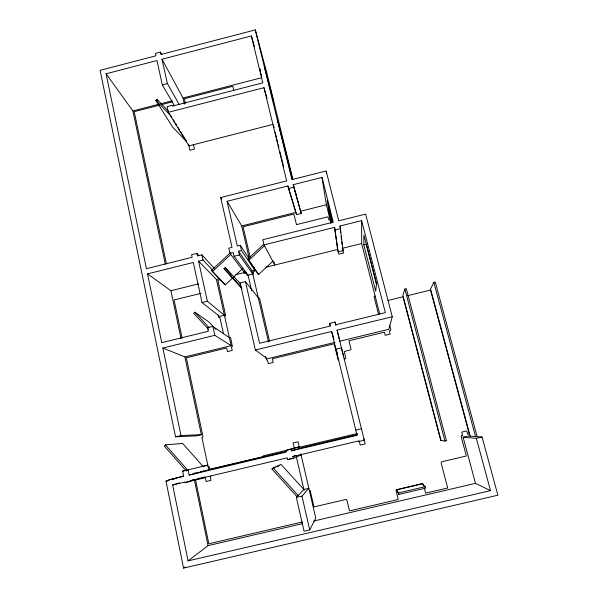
<?xml version="1.0" encoding="UTF-8"?>
<svg xmlns="http://www.w3.org/2000/svg" width="598" height="598" viewBox="0 0 598 598"><rect width="100%" height="100%" fill="white"/><g stroke="black" fill="none" stroke-linecap="round" stroke-linejoin="round"><path stroke-width="0.9" d="M363.808 244.903L363.913 235.051L376.478 283.833L375.731 291.278L363.808 244.903L367.12 244.081M392.266 316.753L388.85 329.304L339.873 341.174L337.085 330.163L392.266 316.753L365.64 214.106L338.737 220.804L326.142 170.976L291.914 179.602L255.309 29.9L160.959 54.485L160.436 52.123L155.42 53.431L155.936 55.793L100.12 70.347L175.535 436.817L196.525 435.86L201.362 434.701L184.909 356.916L162.865 348.029L180.977 435.516L201.362 434.701M404.846 288.991L402.895 295.345L441.04 440.442L444.949 441.04L446.429 440.689L406.274 288.647L404.846 288.991L444.949 441.04M232.323 346.152L230.686 338.049A0.942 0.919 -54.1 0 0 230.559 337.795L230.499 337.721A1.032 1.009 -54.1 0 0 230.013 337.421M477.114 436.533L435.254 282.039L433.827 282.391L430.545 289.051L470.297 436.57M296.346 497.439L301.96 496.123L308.86 488.319L303.889 489.485L296.346 497.439L304.076 531.218L309.734 529.903L315.774 518.145L300.846 453.792M374.303 296.541L374.176 296.9A1.039 1.024 7.6 0 0 374.176 297.184L378.586 314.406M219.705 279.565L219.855 278.937M273.159 467.913L298.185 495.495L296.989 496.646L271.97 469.056L273.159 467.913L281.045 464.399L303.889 489.485M463.114 437.19L476.352 438.356L490.51 490.644L475.485 483.363L463.114 437.19L468.152 436.009L482.055 437.011L497.88 495.204L183.549 568.1L166.005 481.158L168.86 480.478L168.748 479.925L183.676 476.382L182.599 471.134L207.798 465.132L202.924 466.283L182.637 443.432L165.422 444.882L164.241 446.003L186.367 471.089M263.74 244.246L247.886 259.121L258.59 274.579L273.032 260.997M230.611 252.483L211.475 270.408L212.514 271.522L231 254.202M241.973 288.812L224.018 268.651L225.162 267.583L240.859 284.147M258.59 274.579L248.947 260.227L264.802 245.344M215.96 329.498L209.151 322.165L194.821 312.208L193.67 313.292L208.642 329.468M212.514 271.522L225.259 284.887L242.691 268.524M186.113 141.031L172.755 127.299L155.831 100.374L156.938 99.358L168.315 111.011M461.514 435.77L462.628 435.381L461.753 432.107L466.784 430.919L467.666 434.193L469.333 434.2L430.508 290.075L407.559 295.681M396.31 489.747L422.188 483.58L423.242 484.103L423.818 486.144M183.549 568.1L185.014 566.949M179.52 482.9L172.643 484.963L188.064 560.887L208.082 545.623L302.67 523.601M361.431 428.676L355.78 430.044M271.97 469.056L275.162 467.606M276.762 466.881L279.161 465.797M172.643 484.963L184.849 482.07L184.969 482.631L190.463 481.33L190.351 480.77L287.279 457.836L287.713 459.72L293.274 458.404L301.115 454.966L298.656 455.549M287.713 459.72L291.106 458.285M293.274 458.404L292.841 456.521L295.995 455.228M182.599 471.134L188.086 469.834L189.17 475.081L285.979 452.14L285.605 450.518L294.306 447.984L299.232 446.818L291.159 449.203L291.532 450.825L299.561 448.261L357.619 434.499M190.463 481.33L204.636 476.95M184.969 482.631L195.456 479.417M197.198 478.878L199.822 478.071M190.351 480.77L194.776 479.417M166.005 481.158L168.666 480.441M173.114 479.245L175.775 478.527M189.17 475.081L208.777 469.774L286.509 451.355M168.748 479.925L183.646 475.941M198.738 255.361L196.869 253.388L191.607 254.696L192.175 257.29L146.435 268.674L106.093 73.786L156.982 60.54L162.327 84.879L174.496 105.824M179.251 104.598L167.38 83.563L162.006 59.232L251.392 35.962L254.367 46.532M162.327 84.879L167.38 83.563M106.093 73.786L132.891 110.929L158.829 104.239M160.615 103.775L172.246 100.778M162.006 59.232L183.01 98.005L261.251 77.822M159.539 105.158L134.206 111.691L166.401 263.725M161.348 104.695L172.209 101.892M251.392 35.962L262.791 82.845L172.366 106.138L172.187 105.33L167.104 106.638L168.352 112.297L263.972 87.697L267.029 98.334M272.621 124.489L188.901 145.852L168.352 112.297M245.868 272.18L244.418 272.539L229.961 253.373L228.78 248.177L232.031 247.37L220.699 197.534L286.651 180.925L263.972 87.697M249 258.418L240.291 245.307L237.316 246.047L227.091 201.294L287.885 186L295.674 211.498M287.885 186L296.503 214.66L301.198 213.486L293.155 184.677L322.016 177.419L333.273 222.164L262.821 239.701L264.039 244.896L274.788 265.026L274.056 261.931M288.505 188.549L293.775 187.219M227.091 201.294L241.727 225.939L295.943 212.38L296.503 214.66M293.155 184.677L300.644 211.206L326.373 204.778L322.016 177.419M331.591 222.486L328.96 211.991L330.597 211.587M330.201 219.802L329.535 219.952A1.017 0.987 -12.5 0 1 329.251 219.929L328.579 219.331L327.936 216.797L297.228 224.444A0.919 0.897 -19.5 0 1 296.952 224.444L296.855 224.429M214.398 268.412L201.907 254.868L197.437 255.981L196.869 253.388M184.909 356.916L231.157 345.651L229.385 337.676L212.858 326.381L207.506 327.689L208.291 331.27L161.752 342.654L147.512 273.869L193.304 262.485L202.034 302.573L219.668 316.439L224.407 315.273L216.446 279.46L198.573 261.176L203.043 260.063L212.365 269.93M229.961 253.373L233.213 252.565L234.057 256.295L248.08 275.162L251.661 290.748M238.505 251.242L241.48 250.502L254.688 270.004L252.035 270.655L238.505 251.242L239.357 254.98L252.805 273.996M264.039 244.896L334.581 227.36L338.191 251.87L343.065 250.667L340.053 225.992L361.618 220.632L385.366 312.664L335.747 324.736L335.082 322.023L329.625 323.354L330.29 326.06L259.539 343.274L245.442 281.583L240.104 282.899L255.361 350.017L267.269 358.77L335.022 342.348M335.246 230.013L340.725 228.653M234.057 256.295L239.357 254.98M147.512 273.869L170.916 290.725L198.431 283.915M216.446 279.46L219.638 278.675M235.904 274.646L243.962 272.658L244.223 273.271A0.927 0.904 -35.7 0 0 245.075 273.578L246.428 273.249L246.922 274.901A0.942 0.919 -35.5 0 0 247.4 275.185L247.49 275.207A0.927 0.904 -35.5 0 0 247.774 275.207L253.275 273.809A1.009 0.987 -34.3 0 0 253.5 273.63L253.455 271.507L254.972 271.088A1.009 0.987 -33.4 0 0 255.197 270.909L255.391 269.825M266.043 267.194L337.646 249.478M334.581 227.36L337.593 249.493L338.812 254.135L343.581 252.954L342.407 248.297L361.655 243.536L361.618 220.632M201.025 293.319L174.078 299.972L182.128 338.005M202.034 302.573L207.357 301.265L224.407 315.273M258.343 298.013L259.442 298.185A1.017 0.994 -38.6 0 1 259.614 298.402L269.571 341.323M375.133 296.04L374.49 296.316A1.039 1.024 7.6 0 0 374.318 296.511M162.865 348.029L214.824 335.329L231.157 345.651M387.945 300.465L402.962 296.795L440.741 440.509M255.361 350.017L331.621 331.486L333.976 339.006M344.261 358.972L345.45 358.561A0.972 0.972 37.2 0 0 345.681 358.247A1.046 1.039 37.2 0 0 345.779 357.776L344.254 351.527L350.705 349.793A0.979 0.972 27.1 0 0 350.929 349.382L350.959 349.269A0.957 0.949 27 0 0 350.959 348.978L348.933 340.8L384.417 332.204L385.217 335.329L390.098 334.14L389.298 331.023L390.673 330.388A0.972 0.957 21.5 0 0 390.786 330.118A1.032 1.017 21.5 0 0 390.808 329.827L389.649 325.245M175.535 436.817L180.977 435.516M208.126 466.694L208.635 466.619A1.024 0.987 -80.9 0 1 209.307 466.963L209.375 467.053A0.979 0.949 -80.9 0 1 209.502 467.322L209.913 469.251L263.404 456.573L263.24 455.825L293.521 448.65M299.329 447.267L357.38 433.513M193.304 473.444L195.95 472.816M200.367 471.77L203.903 470.932M291.532 450.825L357.066 435.299L331.621 331.486M292.841 456.521L358.456 440.988L358.598 441.548L364.197 440.225L363.943 438.865M476.352 438.356L482.055 437.011M396.833 489.822L422.166 483.909L425.163 486.675L425.552 488.192L398.948 494.397L396.833 489.822L398.948 494.397M398.567 492.879L425.163 486.675M302.424 521.957L208.844 543.754L195.576 480.007L205.331 477.697L206.131 481.51L211.012 480.358L210.204 476.546L210.608 476.427A1.054 1.017 -82 0 0 210.93 476.195M313.591 521.06L475.485 483.363M188.064 560.887L490.51 490.644M219.436 317.702L219.929 317.628L223.51 333.826M229.834 337.392L229.34 337.474L224.669 316.462L225.147 316.305A0.972 0.949 -48.1 0 0 225.371 316.125A1.024 1.002 -48.1 0 0 225.603 315.707L225.625 315.609A0.934 0.912 -48.1 0 0 225.633 315.325L217.851 280.312L219.287 279.939A0.994 0.964 -40.9 0 0 219.593 279.722M309.375 490.539L309.644 490.577A1.017 0.987 79.2 0 1 310.07 490.823M444.837 440.457L446.429 440.689M338.782 360.213L338.408 360.078A1.046 1.046 41.5 0 1 338.184 359.891L334.125 343.82L272.359 358.785L273.204 362.44L268.382 363.606L267.231 360.018A0.949 0.934 -61.7 0 1 266.94 360.018L266.843 359.996A1.039 1.024 -61.7 0 1 266.581 359.884L265.519 356.55M155.831 100.374L170.998 115.922L171.955 117.485M247.886 259.121L248.947 260.227M211.475 270.408L225.259 284.887M224.018 268.651L241.592 287.212M194.821 312.208L209.173 327.704M165.422 444.882L187.555 469.953M225.162 267.583L231.583 275.125M245.442 281.583L258.284 297.767M156.938 99.358L157.894 100.898M173.39 119.824L174.818 122.164M175.775 123.726L176.731 125.288M178.159 127.636L179.594 129.975M180.544 131.538L186.27 140.904M220.699 197.534L221.656 199.097M160.436 52.123L161.759 54.59M337.556 354.061L335.964 349.202L341.451 347.872L343.753 356.931M329.625 323.354L330.402 325.873M260.451 71.177L259.704 68.538L260.362 71.252M293.88 186.583L294.373 188.325M295.106 190.941L296.092 194.432M298.058 201.414L298.544 203.163M292.444 179.692L277.39 119.234L292.564 179.422M433.827 282.391L475.634 436.876M255.309 29.9L266.551 71.91L292.885 179.52M366.29 244.29L376.635 284.424M361.655 243.536L379.723 313.92M424.266 487.893L425.612 493.141L447.685 487.998L441.145 462.994L441.369 462.037A1.061 1.024 52.3 0 1 441.69 461.798L466.358 455.99L461.2 436.697A1.106 1.069 46.4 0 1 461.536 435.74M342.46 248.282L343.065 250.667M335.082 322.023L335.941 325.424M326.373 204.778L331.06 223.473M337.085 330.163L365.184 443.91L360.22 445.084L359.181 440.875M300.644 211.206L301.198 213.486M260.803 73.061L261.677 76.671M273.436 124.997L274.093 127.68M275.177 132.151L276.485 137.518M276.919 139.304L277.793 142.877M278.227 144.671L278.877 147.355M279.969 151.825L281.269 157.192M281.71 158.978L283.669 167.029M233.878 90.634L232.846 86.262L184.348 98.767L185.365 103.312M299.561 448.261L298.066 441.795L293.147 442.961L294.41 448.433M254.15 267.68L254.688 270.004M296.331 456.767L304.038 490.136M250.188 257.387L243.124 226.762L293.812 214.091L296.376 224.153A0.919 0.897 -19.5 0 0 296.705 224.377M241.727 225.939L249.119 258M252.035 270.655L268.472 341.951M301.96 496.123L309.734 529.903M240.291 245.307L241.48 250.502M244.066 270.991L244.418 272.539M183.01 98.005L184.386 104.149M193.46 144.686L194.44 149.074L189.88 150.233L188.519 144.148M218.173 315.198L218.584 317.052A0.934 0.912 -48.9 0 0 218.711 317.306L218.771 317.381A1.024 1.002 -48.8 0 0 219.249 317.673M201.907 254.868L203.043 260.063M198.573 261.176L207.357 301.265M212.858 326.381L214.824 335.329M132.891 110.929L165.302 264.189M170.916 290.725L181.037 338.588M208.777 469.774L201.952 437.519L202.356 437.4A1.017 0.979 -75.7 0 0 202.677 437.168A1.061 1.032 -75.7 0 0 202.916 436.734A1.017 0.979 -75.7 0 0 202.954 436.443L186.322 357.806L226.642 347.991L227.442 351.617L232.218 350.45L231.419 346.825L231.807 346.713A0.987 0.964 -56.3 0 0 232.121 346.481M194.507 480.344L208.082 545.623M328.96 211.991L327.203 200.494L332.436 222.426M326.269 171.88L326.523 173.689M340.053 225.992L340.255 227.853M340.554 230.641L340.755 232.495M341.159 236.21L341.458 238.998M341.757 241.786L342.063 244.567M396.31 489.755A1.032 0.994 62 0 0 396.003 490.27L398.201 499.532L349.538 510.864L346.765 499.823A1.106 1.069 71.8 0 0 346.563 499.629L346.152 499.472A1.106 1.069 71.8 0 0 345.853 499.465L313.987 506.902L310.31 491.16A1.084 1.054 79.2 0 0 310.078 490.831M273.652 102.153L264.682 67.253L273.652 102.153"/></g></svg>
